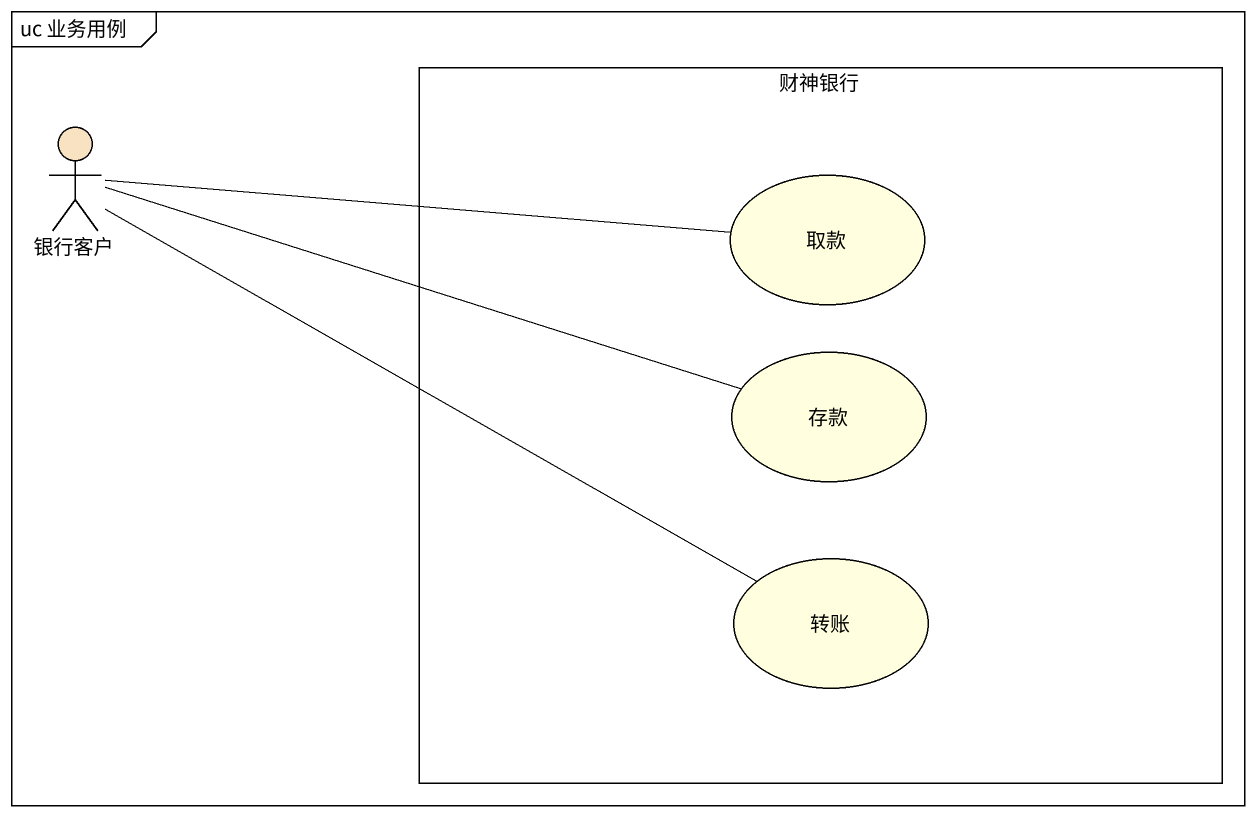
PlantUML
@startuml
mainframe uc 业务用例
rectangle 财神银行 {
  usecase 取款 #FFFFE0
  usecase 存款 #FFFFE0
  usecase 转账 #FFFFE0
}
actor 银行客户 #F8E2C1
银行客户 -right- 取款
银行客户 -right- 存款
银行客户 -right- 转账
@enduml
